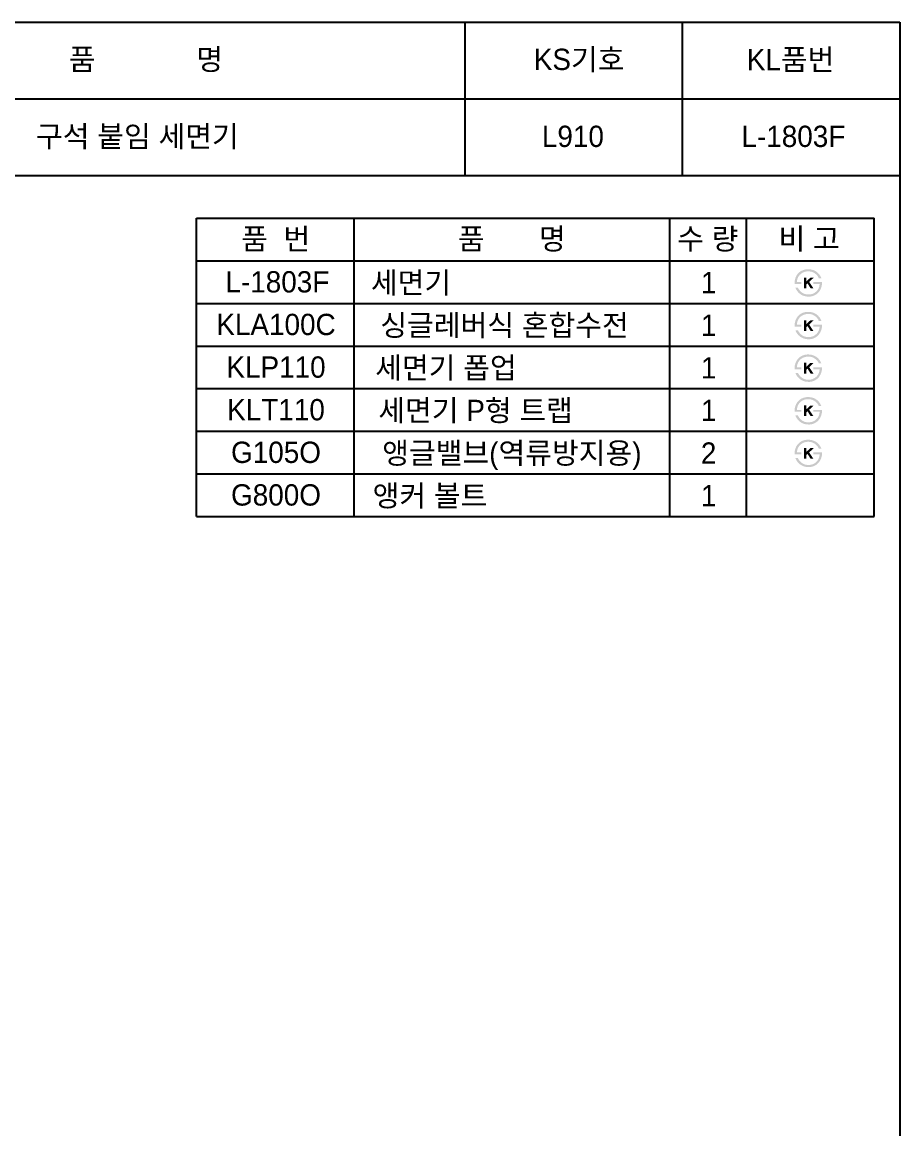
# Model space of a CAD drawing. Header units: millimetres. Extents: x 6870 to 8670, y -7003 to -4406.
# Drawn here: x 7641 to 8670, y -5704 to -4406 of the extents above; entities that cross this region are included whole.
import ezdxf
from ezdxf.enums import TextEntityAlignment as Align

# ---------------------------------------------------------------- set-up
doc = ezdxf.new("R2010")
doc.units = ezdxf.units.MM
doc.layers.add('TEXT', color=7, linetype='Continuous')
doc.layers.add('도각라인', color=7, linetype='Continuous')
doc.styles.add('타이틀', font='H2GTRM.TTF', dxfattribs={"height": 25})

msp = doc.modelspace()

# ---------------------------------------------------------------- hatches: boundary and pattern name
at = {"layer": 'TEXT'}
for points in [[(8546.6, -4713.1), (8546.5, -4712.7), (8546.5, -4712.3), (8546.5, -4711.9), (8546.5, -4711.5), (8546.5, -4711.1), (8546.6, -4710.7), (8546.6, -4710.3), (8546.6, -4709.9), (8546.7, -4709.5), (8546.7, -4709.1), (8546.8, -4708.7), (8546.9, -4708.3), (8547, -4707.9), (8547.1, -4707.5), (8547.2, -4707.2), (8547.3, -4706.8), (8547.4, -4706.4), (8547.5, -4706), (8547.7, -4705.6), (8547.8, -4705.3), (8548, -4704.9), (8548.1, -4704.5), (8548.3, -4704.2), (8548.5, -4703.8), (8548.7, -4703.5), (8548.8, -4703.2), (8549, -4702.8), (8549.3, -4702.5), (8549.5, -4702.2), (8549.7, -4701.9), (8549.9, -4701.6), (8550.5, -4701), (8550.7, -4700.7), (8551, -4700.4), (8551.3, -4700.1), (8551.6, -4699.8), (8551.9, -4699.5), (8552.2, -4699.3), (8552.5, -4699), (8552.8, -4698.8), (8553.1, -4698.6), (8553.5, -4698.3), (8553.8, -4698.1), (8554.1, -4697.9), (8554.5, -4697.7), (8554.9, -4697.5), (8555.2, -4697.4), (8555.6, -4697.2), (8556, -4697), (8556.4, -4696.8), (8556.9, -4696.7), (8557.3, -4696.6), (8557.7, -4696.4), (8558.2, -4696.3), (8558.6, -4696.2), (8559.1, -4696.1), (8559.5, -4696), (8560, -4696), (8560.5, -4695.9), (8560.9, -4695.9), (8561.4, -4695.8), (8561.9, -4695.8), (8562.4, -4695.8), (8563.2, -4695.8), (8563.5, -4695.9), (8563.9, -4695.9), (8564.3, -4695.9), (8564.6, -4696), (8565, -4696), (8565.3, -4696.1), (8565.7, -4696.1), (8566, -4696.2), (8566.4, -4696.2), (8566.7, -4696.3), (8567.1, -4696.4), (8567.4, -4696.5), (8567.7, -4696.6), (8568.1, -4696.7), (8568.4, -4696.8), (8568.7, -4696.9), (8569, -4697), (8569.3, -4697.2), (8569.6, -4697.3), (8569.9, -4697.5), (8570.2, -4697.6), (8570.5, -4697.8), (8570.8, -4697.9), (8571.1, -4698.1), (8571.4, -4698.3), (8571.7, -4698.4), (8571.9, -4698.6), (8572.2, -4698.8), (8572.5, -4699), (8572.8, -4699.2), (8573.2, -4699.6), (8573.6, -4699.9), (8574, -4700.3), (8574.4, -4700.7), (8574.7, -4701.1), (8575.1, -4701.5), (8575.4, -4701.9), (8575.8, -4702.4), (8576.1, -4702.8), (8576.4, -4703.3), (8576.7, -4703.8), (8577, -4704.3), (8577.2, -4704.8), (8577.5, -4705.3), (8577.7, -4705.8), (8578, -4706.4), (8578, -4706.4), (8574.9, -4706.4), (8574.9, -4706.4), (8574.8, -4706.2), (8574.7, -4706), (8574.7, -4705.9), (8574.6, -4705.7), (8574.5, -4705.5), (8574.4, -4705.3), (8574.4, -4705.2), (8574.3, -4705), (8574.2, -4704.8), (8574.1, -4704.7), (8574, -4704.5), (8573.9, -4704.3), (8573.8, -4704.2), (8573.7, -4704), (8573.6, -4703.8), (8573.4, -4703.7), (8573.3, -4703.5), (8573.2, -4703.4), (8572.9, -4703), (8572.6, -4702.7), (8572.3, -4702.4), (8572, -4702.1), (8571.7, -4701.8), (8571.4, -4701.5), (8571, -4701.2), (8570.8, -4701), (8570.5, -4700.9), (8570.3, -4700.7), (8570.1, -4700.5), (8569.8, -4700.4), (8569.6, -4700.2), (8569.3, -4700.1), (8569.1, -4699.9), (8568.9, -4699.8), (8568.6, -4699.7), (8568.4, -4699.6), (8568.1, -4699.4), (8567.9, -4699.3), (8567.6, -4699.2), (8567.3, -4699.1), (8567.1, -4699), (8566.8, -4698.9), (8566.6, -4698.9), (8566.3, -4698.8), (8566, -4698.7), (8565.8, -4698.7), (8565.5, -4698.6), (8565.2, -4698.5), (8564.9, -4698.5), (8564.7, -4698.5), (8564.4, -4698.4), (8564.1, -4698.4), (8563.8, -4698.4), (8563.5, -4698.3), (8563.2, -4698.3), (8563, -4698.3), (8562.7, -4698.3), (8562.3, -4698.3), (8562, -4698.3), (8561.6, -4698.3), (8561.3, -4698.4), (8561, -4698.4), (8560.6, -4698.4), (8560.3, -4698.5), (8560, -4698.5), (8559.7, -4698.6), (8559.4, -4698.6), (8559, -4698.7), (8558.7, -4698.8), (8558.4, -4698.9), (8558.1, -4699), (8557.8, -4699), (8557.6, -4699.1), (8557.3, -4699.3), (8557, -4699.4), (8556.7, -4699.5), (8556.4, -4699.6), (8556.1, -4699.8), (8555.9, -4699.9), (8555.6, -4700), (8555.4, -4700.2), (8555.1, -4700.4), (8554.8, -4700.5), (8554.6, -4700.7), (8554.3, -4700.9), (8554.1, -4701.1), (8553.9, -4701.2), (8553.6, -4701.4), (8553.4, -4701.7), (8553.2, -4701.9), (8552.9, -4702.1), (8552.7, -4702.3), (8552.5, -4702.6), (8552.3, -4702.8), (8552.1, -4703), (8551.9, -4703.3), (8551.7, -4703.5), (8551.5, -4703.8), (8551.4, -4704), (8551.2, -4704.3), (8551, -4704.6), (8550.9, -4704.8), (8550.7, -4705.1), (8550.6, -4705.4), (8550.5, -4705.7), (8550.4, -4705.9), (8550.2, -4706.2), (8550.1, -4706.5), (8550, -4706.8), (8549.9, -4707.1), (8549.8, -4707.4), (8549.7, -4707.8), (8549.7, -4708.1), (8549.6, -4708.4), (8549.5, -4708.7), (8549.5, -4709.1), (8549.4, -4709.4), (8549.4, -4709.7), (8549.4, -4710.1), (8549.3, -4710.4), (8549.3, -4710.8), (8549.3, -4710.8), (8554.5, -4710.8), (8554.5, -4710.8), (8554.5, -4710.8), (8554.5, -4713.1), (8554.5, -4713.1), (8554.5, -4713.1), (8546.6, -4713.1)], [(8578.7, -4710.8), (8578.7, -4711.2), (8578.7, -4711.6), (8578.7, -4712.1), (8578.7, -4712.5), (8578.6, -4712.9), (8578.6, -4713.4), (8578.6, -4713.8), (8578.5, -4714.2), (8578.4, -4714.6), (8578.3, -4715.1), (8578.3, -4715.5), (8578.2, -4715.9), (8578, -4716.3), (8577.9, -4716.7), (8577.8, -4717.1), (8577.7, -4717.5), (8577.5, -4717.9), (8577.4, -4718.3), (8577.2, -4718.6), (8577.1, -4719), (8576.9, -4719.4), (8576.7, -4719.7), (8576.5, -4720.1), (8576.3, -4720.4), (8576.1, -4720.8), (8575.9, -4721.1), (8575.7, -4721.4), (8575.5, -4721.8), (8575.2, -4722.1), (8575, -4722.4), (8574.7, -4722.7), (8574.5, -4723), (8574.2, -4723.3), (8573.9, -4723.6), (8573.7, -4723.8), (8573.4, -4724.1), (8573.1, -4724.4), (8572.8, -4724.6), (8572.5, -4724.8), (8572.2, -4725.1), (8571.9, -4725.3), (8571.5, -4725.5), (8571.2, -4725.7), (8570.9, -4725.9), (8570.5, -4726.1), (8570.2, -4726.3), (8569.8, -4726.5), (8569.5, -4726.6), (8569.1, -4726.8), (8568.8, -4726.9), (8568.4, -4727.1), (8568, -4727.2), (8567.6, -4727.3), (8567.2, -4727.5), (8566.9, -4727.6), (8566.5, -4727.6), (8566.1, -4727.7), (8565.7, -4727.8), (8565.3, -4727.8), (8564.9, -4727.9), (8564.5, -4727.9), (8564.1, -4728), (8563.7, -4728), (8563.3, -4728), (8562.6, -4728), (8562, -4727.9), (8561.3, -4727.9), (8560.7, -4727.8), (8560, -4727.7), (8559.7, -4727.7), (8559.4, -4727.6), (8559.1, -4727.6), (8558.8, -4727.5), (8558.5, -4727.4), (8558.2, -4727.4), (8557.9, -4727.3), (8557.7, -4727.2), (8557.4, -4727.1), (8557.1, -4727), (8556.8, -4726.9), (8556.5, -4726.8), (8556.2, -4726.7), (8556, -4726.6), (8555.7, -4726.4), (8555.4, -4726.3), (8555.2, -4726.2), (8554.9, -4726), (8554.6, -4725.9), (8554.4, -4725.7), (8554.1, -4725.6), (8553.6, -4725.2), (8553.3, -4725.1), (8553.1, -4724.9), (8552.8, -4724.7), (8552.6, -4724.5), (8552.3, -4724.3), (8552.1, -4724.1), (8551.8, -4723.9), (8551.6, -4723.7), (8551.4, -4723.5), (8551.2, -4723.2), (8550.9, -4723), (8550.7, -4722.8), (8550.5, -4722.5), (8550.3, -4722.3), (8550.1, -4722.1), (8549.9, -4721.8), (8549.7, -4721.5), (8549.5, -4721.3), (8549.3, -4721), (8549.2, -4720.7), (8549, -4720.5), (8548.8, -4720.2), (8548.6, -4719.9), (8548.5, -4719.6), (8548.3, -4719.3), (8548.2, -4719), (8548, -4718.7), (8547.7, -4718.1), (8547.5, -4717.4), (8547.5, -4717.4), (8550.4, -4717.4), (8550.4, -4717.4), (8550.6, -4717.9), (8550.9, -4718.3), (8551.1, -4718.7), (8551.3, -4719.1), (8551.6, -4719.4), (8551.8, -4719.8), (8552.1, -4720.2), (8552.4, -4720.5), (8552.6, -4720.8), (8552.9, -4721.2), (8553.2, -4721.5), (8553.5, -4721.8), (8553.8, -4722), (8554.1, -4722.3), (8554.4, -4722.6), (8554.7, -4722.8), (8554.9, -4723), (8555.1, -4723.2), (8555.4, -4723.3), (8555.6, -4723.5), (8555.8, -4723.6), (8556.1, -4723.8), (8556.3, -4723.9), (8556.6, -4724), (8556.8, -4724.2), (8557.1, -4724.3), (8557.3, -4724.4), (8557.6, -4724.5), (8557.8, -4724.6), (8558.1, -4724.7), (8558.4, -4724.8), (8558.6, -4724.9), (8558.9, -4725), (8559.2, -4725), (8559.4, -4725.1), (8559.7, -4725.1), (8560, -4725.2), (8560.3, -4725.2), (8560.6, -4725.3), (8560.9, -4725.3), (8561.2, -4725.3), (8561.5, -4725.4), (8561.8, -4725.4), (8562.1, -4725.4), (8562.4, -4725.4), (8562.7, -4725.4), (8563, -4725.4), (8563.8, -4725.4), (8564.1, -4725.4), (8564.4, -4725.3), (8564.7, -4725.3), (8564.9, -4725.3), (8565.2, -4725.2), (8565.4, -4725.2), (8565.7, -4725.2), (8566, -4725.1), (8566.2, -4725), (8566.5, -4725), (8566.7, -4724.9), (8567, -4724.8), (8567.2, -4724.8), (8567.5, -4724.7), (8567.7, -4724.6), (8568, -4724.5), (8568.2, -4724.4), (8568.5, -4724.3), (8568.7, -4724.2), (8569, -4724), (8569.2, -4723.9), (8569.4, -4723.8), (8569.7, -4723.6), (8569.9, -4723.5), (8570.1, -4723.4), (8570.4, -4723.2), (8570.6, -4723), (8570.8, -4722.9), (8571, -4722.7), (8571.3, -4722.5), (8571.5, -4722.3), (8571.8, -4722.1), (8572, -4721.9), (8572.3, -4721.6), (8572.5, -4721.4), (8572.7, -4721.2), (8572.9, -4720.9), (8573.1, -4720.7), (8573.3, -4720.4), (8573.5, -4720.1), (8573.7, -4719.9), (8573.9, -4719.6), (8574, -4719.3), (8574.2, -4719), (8574.4, -4718.8), (8574.5, -4718.5), (8574.7, -4718.2), (8574.8, -4717.9), (8574.9, -4717.6), (8575, -4717.3), (8575.1, -4716.9), (8575.3, -4716.6), (8575.4, -4716.3), (8575.4, -4716), (8575.5, -4715.6), (8575.6, -4715.3), (8575.7, -4714.9), (8575.7, -4714.6), (8575.8, -4714.2), (8575.8, -4713.9), (8575.9, -4713.5), (8575.9, -4713.1), (8575.9, -4713.1), (8568.5, -4713.1), (8568.5, -4713.1), (8568.5, -4713.1), (8568.5, -4710.8), (8568.5, -4710.8), (8568.5, -4710.8), (8578.7, -4710.8)], [(8560.3, -4710.1), (8565.1, -4705.7), (8569, -4705.7), (8563.6, -4710.7), (8568.6, -4718.2), (8565.3, -4718.2), (8561.7, -4712.5), (8560.3, -4713.7), (8560.3, -4718.2), (8557.4, -4718.2), (8557.4, -4705.6), (8560.3, -4705.6)], [(8546.6, -4763.1), (8546.5, -4762.7), (8546.5, -4762.3), (8546.5, -4761.9), (8546.5, -4761.5), (8546.5, -4761.1), (8546.6, -4760.7), (8546.6, -4760.3), (8546.6, -4759.9), (8546.7, -4759.5), (8546.7, -4759.1), (8546.8, -4758.7), (8546.9, -4758.3), (8547, -4757.9), (8547.1, -4757.5), (8547.2, -4757.2), (8547.3, -4756.8), (8547.4, -4756.4), (8547.5, -4756), (8547.7, -4755.6), (8547.8, -4755.3), (8548, -4754.9), (8548.1, -4754.5), (8548.3, -4754.2), (8548.5, -4753.8), (8548.7, -4753.5), (8548.8, -4753.2), (8549, -4752.8), (8549.3, -4752.5), (8549.5, -4752.2), (8549.7, -4751.9), (8549.9, -4751.6), (8550.5, -4751), (8550.7, -4750.7), (8551, -4750.4), (8551.3, -4750.1), (8551.6, -4749.8), (8551.9, -4749.5), (8552.2, -4749.3), (8552.5, -4749), (8552.8, -4748.8), (8553.1, -4748.6), (8553.5, -4748.3), (8553.8, -4748.1), (8554.1, -4747.9), (8554.5, -4747.7), (8554.9, -4747.5), (8555.2, -4747.4), (8555.6, -4747.2), (8556, -4747), (8556.4, -4746.8), (8556.9, -4746.7), (8557.3, -4746.6), (8557.7, -4746.4), (8558.2, -4746.3), (8558.6, -4746.2), (8559.1, -4746.1), (8559.5, -4746), (8560, -4746), (8560.5, -4745.9), (8560.9, -4745.9), (8561.4, -4745.8), (8561.9, -4745.8), (8562.4, -4745.8), (8563.2, -4745.8), (8563.5, -4745.9), (8563.9, -4745.9), (8564.3, -4745.9), (8564.6, -4746), (8565, -4746), (8565.3, -4746.1), (8565.7, -4746.1), (8566, -4746.2), (8566.4, -4746.2), (8566.7, -4746.3), (8567.1, -4746.4), (8567.4, -4746.5), (8567.7, -4746.6), (8568.1, -4746.7), (8568.4, -4746.8), (8568.7, -4746.9), (8569, -4747), (8569.3, -4747.2), (8569.6, -4747.3), (8569.9, -4747.5), (8570.2, -4747.6), (8570.5, -4747.8), (8570.8, -4747.9), (8571.1, -4748.1), (8571.4, -4748.3), (8571.7, -4748.4), (8571.9, -4748.6), (8572.2, -4748.8), (8572.5, -4749), (8572.8, -4749.2), (8573.2, -4749.6), (8573.6, -4749.9), (8574, -4750.3), (8574.4, -4750.7), (8574.7, -4751.1), (8575.1, -4751.5), (8575.4, -4751.9), (8575.8, -4752.4), (8576.1, -4752.8), (8576.4, -4753.3), (8576.7, -4753.8), (8577, -4754.3), (8577.2, -4754.8), (8577.5, -4755.3), (8577.7, -4755.8), (8578, -4756.4), (8578, -4756.4), (8574.9, -4756.4), (8574.9, -4756.4), (8574.8, -4756.2), (8574.7, -4756), (8574.7, -4755.9), (8574.6, -4755.7), (8574.5, -4755.5), (8574.4, -4755.3), (8574.4, -4755.2), (8574.3, -4755), (8574.2, -4754.8), (8574.1, -4754.7), (8574, -4754.5), (8573.9, -4754.3), (8573.8, -4754.2), (8573.7, -4754), (8573.6, -4753.8), (8573.4, -4753.7), (8573.3, -4753.5), (8573.2, -4753.4), (8572.9, -4753), (8572.6, -4752.7), (8572.3, -4752.4), (8572, -4752.1), (8571.7, -4751.8), (8571.4, -4751.5), (8571, -4751.2), (8570.8, -4751), (8570.5, -4750.9), (8570.3, -4750.7), (8570.1, -4750.5), (8569.8, -4750.4), (8569.6, -4750.2), (8569.3, -4750.1), (8569.1, -4749.9), (8568.9, -4749.8), (8568.6, -4749.7), (8568.4, -4749.6), (8568.1, -4749.4), (8567.9, -4749.3), (8567.6, -4749.2), (8567.3, -4749.1), (8567.1, -4749), (8566.8, -4748.9), (8566.6, -4748.9), (8566.3, -4748.8), (8566, -4748.7), (8565.8, -4748.7), (8565.5, -4748.6), (8565.2, -4748.5), (8564.9, -4748.5), (8564.7, -4748.5), (8564.4, -4748.4), (8564.1, -4748.4), (8563.8, -4748.4), (8563.5, -4748.3), (8563.2, -4748.3), (8563, -4748.3), (8562.7, -4748.3), (8562.3, -4748.3), (8562, -4748.3), (8561.6, -4748.3), (8561.3, -4748.4), (8561, -4748.4), (8560.6, -4748.4), (8560.3, -4748.5), (8560, -4748.5), (8559.7, -4748.6), (8559.4, -4748.6), (8559, -4748.7), (8558.7, -4748.8), (8558.4, -4748.9), (8558.1, -4749), (8557.8, -4749), (8557.6, -4749.1), (8557.3, -4749.3), (8557, -4749.4), (8556.7, -4749.5), (8556.4, -4749.6), (8556.1, -4749.8), (8555.9, -4749.9), (8555.6, -4750), (8555.4, -4750.2), (8555.1, -4750.4), (8554.8, -4750.5), (8554.6, -4750.7), (8554.3, -4750.9), (8554.1, -4751.1), (8553.9, -4751.2), (8553.6, -4751.4), (8553.4, -4751.7), (8553.2, -4751.9), (8552.9, -4752.1), (8552.7, -4752.3), (8552.5, -4752.6), (8552.3, -4752.8), (8552.1, -4753), (8551.9, -4753.3), (8551.7, -4753.5), (8551.5, -4753.8), (8551.4, -4754), (8551.2, -4754.3), (8551, -4754.6), (8550.9, -4754.8), (8550.7, -4755.1), (8550.6, -4755.4), (8550.5, -4755.7), (8550.4, -4755.9), (8550.2, -4756.2), (8550.1, -4756.5), (8550, -4756.8), (8549.9, -4757.1), (8549.8, -4757.4), (8549.7, -4757.8), (8549.7, -4758.1), (8549.6, -4758.4), (8549.5, -4758.7), (8549.5, -4759.1), (8549.4, -4759.4), (8549.4, -4759.7), (8549.4, -4760.1), (8549.3, -4760.4), (8549.3, -4760.8), (8549.3, -4760.8), (8554.5, -4760.8), (8554.5, -4760.8), (8554.5, -4760.8), (8554.5, -4763.1), (8554.5, -4763.1), (8554.5, -4763.1), (8546.6, -4763.1)], [(8578.7, -4760.8), (8578.7, -4761.2), (8578.7, -4761.6), (8578.7, -4762.1), (8578.7, -4762.5), (8578.6, -4762.9), (8578.6, -4763.4), (8578.6, -4763.8), (8578.5, -4764.2), (8578.4, -4764.6), (8578.3, -4765.1), (8578.3, -4765.5), (8578.2, -4765.9), (8578, -4766.3), (8577.9, -4766.7), (8577.8, -4767.1), (8577.7, -4767.5), (8577.5, -4767.9), (8577.4, -4768.3), (8577.2, -4768.6), (8577.1, -4769), (8576.9, -4769.4), (8576.7, -4769.7), (8576.5, -4770.1), (8576.3, -4770.4), (8576.1, -4770.8), (8575.9, -4771.1), (8575.7, -4771.4), (8575.5, -4771.8), (8575.2, -4772.1), (8575, -4772.4), (8574.7, -4772.7), (8574.5, -4773), (8574.2, -4773.3), (8573.9, -4773.6), (8573.7, -4773.8), (8573.4, -4774.1), (8573.1, -4774.4), (8572.8, -4774.6), (8572.5, -4774.8), (8572.2, -4775.1), (8571.9, -4775.3), (8571.5, -4775.5), (8571.2, -4775.7), (8570.9, -4775.9), (8570.5, -4776.1), (8570.2, -4776.3), (8569.8, -4776.5), (8569.5, -4776.6), (8569.1, -4776.8), (8568.8, -4776.9), (8568.4, -4777.1), (8568, -4777.2), (8567.6, -4777.3), (8567.2, -4777.5), (8566.9, -4777.6), (8566.5, -4777.6), (8566.1, -4777.7), (8565.7, -4777.8), (8565.3, -4777.8), (8564.9, -4777.9), (8564.5, -4777.9), (8564.1, -4778), (8563.7, -4778), (8563.3, -4778), (8562.6, -4778), (8562, -4777.9), (8561.3, -4777.9), (8560.7, -4777.8), (8560, -4777.7), (8559.7, -4777.7), (8559.4, -4777.6), (8559.1, -4777.6), (8558.8, -4777.5), (8558.5, -4777.4), (8558.2, -4777.4), (8557.9, -4777.3), (8557.7, -4777.2), (8557.4, -4777.1), (8557.1, -4777), (8556.8, -4776.9), (8556.5, -4776.8), (8556.2, -4776.7), (8556, -4776.6), (8555.7, -4776.4), (8555.4, -4776.3), (8555.2, -4776.2), (8554.9, -4776), (8554.6, -4775.9), (8554.4, -4775.7), (8554.1, -4775.6), (8553.6, -4775.2), (8553.3, -4775.1), (8553.1, -4774.9), (8552.8, -4774.7), (8552.6, -4774.5), (8552.3, -4774.3), (8552.1, -4774.1), (8551.8, -4773.9), (8551.6, -4773.7), (8551.4, -4773.5), (8551.2, -4773.2), (8550.9, -4773), (8550.7, -4772.8), (8550.5, -4772.5), (8550.3, -4772.3), (8550.1, -4772.1), (8549.9, -4771.8), (8549.7, -4771.5), (8549.5, -4771.3), (8549.3, -4771), (8549.2, -4770.7), (8549, -4770.5), (8548.8, -4770.2), (8548.6, -4769.9), (8548.5, -4769.6), (8548.3, -4769.3), (8548.2, -4769), (8548, -4768.7), (8547.7, -4768.1), (8547.5, -4767.4), (8547.5, -4767.4), (8550.4, -4767.4), (8550.4, -4767.4), (8550.6, -4767.9), (8550.9, -4768.3), (8551.1, -4768.7), (8551.3, -4769.1), (8551.6, -4769.4), (8551.8, -4769.8), (8552.1, -4770.2), (8552.4, -4770.5), (8552.6, -4770.8), (8552.9, -4771.2), (8553.2, -4771.5), (8553.5, -4771.8), (8553.8, -4772), (8554.1, -4772.3), (8554.4, -4772.6), (8554.7, -4772.8), (8554.9, -4773), (8555.1, -4773.2), (8555.4, -4773.3), (8555.6, -4773.5), (8555.8, -4773.6), (8556.1, -4773.8), (8556.3, -4773.9), (8556.6, -4774), (8556.8, -4774.2), (8557.1, -4774.3), (8557.3, -4774.4), (8557.6, -4774.5), (8557.8, -4774.6), (8558.1, -4774.7), (8558.4, -4774.8), (8558.6, -4774.9), (8558.9, -4775), (8559.2, -4775), (8559.4, -4775.1), (8559.7, -4775.1), (8560, -4775.2), (8560.3, -4775.2), (8560.6, -4775.3), (8560.9, -4775.3), (8561.2, -4775.3), (8561.5, -4775.4), (8561.8, -4775.4), (8562.1, -4775.4), (8562.4, -4775.4), (8562.7, -4775.4), (8563, -4775.4), (8563.8, -4775.4), (8564.1, -4775.4), (8564.4, -4775.3), (8564.7, -4775.3), (8564.9, -4775.3), (8565.2, -4775.2), (8565.4, -4775.2), (8565.7, -4775.2), (8566, -4775.1), (8566.2, -4775), (8566.5, -4775), (8566.7, -4774.9), (8567, -4774.8), (8567.2, -4774.8), (8567.5, -4774.7), (8567.7, -4774.6), (8568, -4774.5), (8568.2, -4774.4), (8568.5, -4774.3), (8568.7, -4774.2), (8569, -4774), (8569.2, -4773.9), (8569.4, -4773.8), (8569.7, -4773.6), (8569.9, -4773.5), (8570.1, -4773.4), (8570.4, -4773.2), (8570.6, -4773), (8570.8, -4772.9), (8571, -4772.7), (8571.3, -4772.5), (8571.5, -4772.3), (8571.8, -4772.1), (8572, -4771.9), (8572.3, -4771.6), (8572.5, -4771.4), (8572.7, -4771.2), (8572.9, -4770.9), (8573.1, -4770.7), (8573.3, -4770.4), (8573.5, -4770.1), (8573.7, -4769.9), (8573.9, -4769.6), (8574, -4769.3), (8574.2, -4769), (8574.4, -4768.8), (8574.5, -4768.5), (8574.7, -4768.2), (8574.8, -4767.9), (8574.9, -4767.6), (8575, -4767.3), (8575.1, -4766.9), (8575.3, -4766.6), (8575.4, -4766.3), (8575.4, -4766), (8575.5, -4765.6), (8575.6, -4765.3), (8575.7, -4764.9), (8575.7, -4764.6), (8575.8, -4764.2), (8575.8, -4763.9), (8575.9, -4763.5), (8575.9, -4763.1), (8575.9, -4763.1), (8568.5, -4763.1), (8568.5, -4763.1), (8568.5, -4763.1), (8568.5, -4760.8), (8568.5, -4760.8), (8568.5, -4760.8), (8578.7, -4760.8)], [(8560.3, -4760.1), (8565.1, -4755.7), (8569, -4755.7), (8563.6, -4760.7), (8568.6, -4768.2), (8565.3, -4768.2), (8561.7, -4762.5), (8560.3, -4763.7), (8560.3, -4768.2), (8557.4, -4768.2), (8557.4, -4755.6), (8560.3, -4755.6)], [(8546.6, -4813.1), (8546.5, -4812.7), (8546.5, -4812.3), (8546.5, -4811.9), (8546.5, -4811.5), (8546.5, -4811.1), (8546.6, -4810.7), (8546.6, -4810.3), (8546.6, -4809.9), (8546.7, -4809.5), (8546.7, -4809.1), (8546.8, -4808.7), (8546.9, -4808.3), (8547, -4807.9), (8547.1, -4807.5), (8547.2, -4807.2), (8547.3, -4806.8), (8547.4, -4806.4), (8547.5, -4806), (8547.7, -4805.6), (8547.8, -4805.3), (8548, -4804.9), (8548.1, -4804.5), (8548.3, -4804.2), (8548.5, -4803.8), (8548.7, -4803.5), (8548.8, -4803.2), (8549, -4802.8), (8549.3, -4802.5), (8549.5, -4802.2), (8549.7, -4801.9), (8549.9, -4801.6), (8550.5, -4801), (8550.7, -4800.7), (8551, -4800.4), (8551.3, -4800.1), (8551.6, -4799.8), (8551.9, -4799.5), (8552.2, -4799.3), (8552.5, -4799), (8552.8, -4798.8), (8553.1, -4798.6), (8553.5, -4798.3), (8553.8, -4798.1), (8554.1, -4797.9), (8554.5, -4797.7), (8554.9, -4797.5), (8555.2, -4797.4), (8555.6, -4797.2), (8556, -4797), (8556.4, -4796.8), (8556.9, -4796.7), (8557.3, -4796.6), (8557.7, -4796.4), (8558.2, -4796.3), (8558.6, -4796.2), (8559.1, -4796.1), (8559.5, -4796), (8560, -4796), (8560.5, -4795.9), (8560.9, -4795.9), (8561.4, -4795.8), (8561.9, -4795.8), (8562.4, -4795.8), (8563.2, -4795.8), (8563.5, -4795.9), (8563.9, -4795.9), (8564.3, -4795.9), (8564.6, -4796), (8565, -4796), (8565.3, -4796.1), (8565.7, -4796.1), (8566, -4796.2), (8566.4, -4796.2), (8566.7, -4796.3), (8567.1, -4796.4), (8567.4, -4796.5), (8567.7, -4796.6), (8568.1, -4796.7), (8568.4, -4796.8), (8568.7, -4796.9), (8569, -4797), (8569.3, -4797.2), (8569.6, -4797.3), (8569.9, -4797.5), (8570.2, -4797.6), (8570.5, -4797.8), (8570.8, -4797.9), (8571.1, -4798.1), (8571.4, -4798.3), (8571.7, -4798.4), (8571.9, -4798.6), (8572.2, -4798.8), (8572.5, -4799), (8572.8, -4799.2), (8573.2, -4799.6), (8573.6, -4799.9), (8574, -4800.3), (8574.4, -4800.7), (8574.7, -4801.1), (8575.1, -4801.5), (8575.4, -4801.9), (8575.8, -4802.4), (8576.1, -4802.8), (8576.4, -4803.3), (8576.7, -4803.8), (8577, -4804.3), (8577.2, -4804.8), (8577.5, -4805.3), (8577.7, -4805.8), (8578, -4806.4), (8578, -4806.4), (8574.9, -4806.4), (8574.9, -4806.4), (8574.8, -4806.2), (8574.7, -4806), (8574.7, -4805.9), (8574.6, -4805.7), (8574.5, -4805.5), (8574.4, -4805.3), (8574.4, -4805.2), (8574.3, -4805), (8574.2, -4804.8), (8574.1, -4804.7), (8574, -4804.5), (8573.9, -4804.3), (8573.8, -4804.2), (8573.7, -4804), (8573.6, -4803.8), (8573.4, -4803.7), (8573.3, -4803.5), (8573.2, -4803.4), (8572.9, -4803), (8572.6, -4802.7), (8572.3, -4802.4), (8572, -4802.1), (8571.7, -4801.8), (8571.4, -4801.5), (8571, -4801.2), (8570.8, -4801), (8570.5, -4800.9), (8570.3, -4800.7), (8570.1, -4800.5), (8569.8, -4800.4), (8569.6, -4800.2), (8569.3, -4800.1), (8569.1, -4799.9), (8568.9, -4799.8), (8568.6, -4799.7), (8568.4, -4799.6), (8568.1, -4799.4), (8567.9, -4799.3), (8567.6, -4799.2), (8567.3, -4799.1), (8567.1, -4799), (8566.8, -4798.9), (8566.6, -4798.9), (8566.3, -4798.8), (8566, -4798.7), (8565.8, -4798.7), (8565.5, -4798.6), (8565.2, -4798.5), (8564.9, -4798.5), (8564.7, -4798.5), (8564.4, -4798.4), (8564.1, -4798.4), (8563.8, -4798.4), (8563.5, -4798.3), (8563.2, -4798.3), (8563, -4798.3), (8562.7, -4798.3), (8562.3, -4798.3), (8562, -4798.3), (8561.6, -4798.3), (8561.3, -4798.4), (8561, -4798.4), (8560.6, -4798.4), (8560.3, -4798.5), (8560, -4798.5), (8559.7, -4798.6), (8559.4, -4798.6), (8559, -4798.7), (8558.7, -4798.8), (8558.4, -4798.9), (8558.1, -4799), (8557.8, -4799), (8557.6, -4799.1), (8557.3, -4799.3), (8557, -4799.4), (8556.7, -4799.5), (8556.4, -4799.6), (8556.1, -4799.8), (8555.9, -4799.9), (8555.6, -4800), (8555.4, -4800.2), (8555.1, -4800.4), (8554.8, -4800.5), (8554.6, -4800.7), (8554.3, -4800.9), (8554.1, -4801.1), (8553.9, -4801.2), (8553.6, -4801.4), (8553.4, -4801.7), (8553.2, -4801.9), (8552.9, -4802.1), (8552.7, -4802.3), (8552.5, -4802.6), (8552.3, -4802.8), (8552.1, -4803), (8551.9, -4803.3), (8551.7, -4803.5), (8551.5, -4803.8), (8551.4, -4804), (8551.2, -4804.3), (8551, -4804.6), (8550.9, -4804.8), (8550.7, -4805.1), (8550.6, -4805.4), (8550.5, -4805.7), (8550.4, -4805.9), (8550.2, -4806.2), (8550.1, -4806.5), (8550, -4806.8), (8549.9, -4807.1), (8549.8, -4807.4), (8549.7, -4807.8), (8549.7, -4808.1), (8549.6, -4808.4), (8549.5, -4808.7), (8549.5, -4809.1), (8549.4, -4809.4), (8549.4, -4809.7), (8549.4, -4810.1), (8549.3, -4810.4), (8549.3, -4810.8), (8549.3, -4810.8), (8554.5, -4810.8), (8554.5, -4810.8), (8554.5, -4810.8), (8554.5, -4813.1), (8554.5, -4813.1), (8554.5, -4813.1), (8546.6, -4813.1)], [(8578.7, -4810.8), (8578.7, -4811.2), (8578.7, -4811.6), (8578.7, -4812.1), (8578.7, -4812.5), (8578.6, -4812.9), (8578.6, -4813.4), (8578.6, -4813.8), (8578.5, -4814.2), (8578.4, -4814.6), (8578.3, -4815.1), (8578.3, -4815.5), (8578.2, -4815.9), (8578, -4816.3), (8577.9, -4816.7), (8577.8, -4817.1), (8577.7, -4817.5), (8577.5, -4817.9), (8577.4, -4818.3), (8577.2, -4818.6), (8577.1, -4819), (8576.9, -4819.4), (8576.7, -4819.7), (8576.5, -4820.1), (8576.3, -4820.4), (8576.1, -4820.8), (8575.9, -4821.1), (8575.7, -4821.4), (8575.5, -4821.8), (8575.2, -4822.1), (8575, -4822.4), (8574.7, -4822.7), (8574.5, -4823), (8574.2, -4823.3), (8573.9, -4823.6), (8573.7, -4823.8), (8573.4, -4824.1), (8573.1, -4824.4), (8572.8, -4824.6), (8572.5, -4824.8), (8572.2, -4825.1), (8571.9, -4825.3), (8571.5, -4825.5), (8571.2, -4825.7), (8570.9, -4825.9), (8570.5, -4826.1), (8570.2, -4826.3), (8569.8, -4826.5), (8569.5, -4826.6), (8569.1, -4826.8), (8568.8, -4826.9), (8568.4, -4827.1), (8568, -4827.2), (8567.6, -4827.3), (8567.2, -4827.5), (8566.9, -4827.6), (8566.5, -4827.6), (8566.1, -4827.7), (8565.7, -4827.8), (8565.3, -4827.8), (8564.9, -4827.9), (8564.5, -4827.9), (8564.1, -4828), (8563.7, -4828), (8563.3, -4828), (8562.6, -4828), (8562, -4827.9), (8561.3, -4827.9), (8560.7, -4827.8), (8560, -4827.7), (8559.7, -4827.7), (8559.4, -4827.6), (8559.1, -4827.6), (8558.8, -4827.5), (8558.5, -4827.4), (8558.2, -4827.4), (8557.9, -4827.3), (8557.7, -4827.2), (8557.4, -4827.1), (8557.1, -4827), (8556.8, -4826.9), (8556.5, -4826.8), (8556.2, -4826.7), (8556, -4826.6), (8555.7, -4826.4), (8555.4, -4826.3), (8555.2, -4826.2), (8554.9, -4826), (8554.6, -4825.9), (8554.4, -4825.7), (8554.1, -4825.6), (8553.6, -4825.2), (8553.3, -4825.1), (8553.1, -4824.9), (8552.8, -4824.7), (8552.6, -4824.5), (8552.3, -4824.3), (8552.1, -4824.1), (8551.8, -4823.9), (8551.6, -4823.7), (8551.4, -4823.5), (8551.2, -4823.2), (8550.9, -4823), (8550.7, -4822.8), (8550.5, -4822.5), (8550.3, -4822.3), (8550.1, -4822.1), (8549.9, -4821.8), (8549.7, -4821.5), (8549.5, -4821.3), (8549.3, -4821), (8549.2, -4820.7), (8549, -4820.5), (8548.8, -4820.2), (8548.6, -4819.9), (8548.5, -4819.6), (8548.3, -4819.3), (8548.2, -4819), (8548, -4818.7), (8547.7, -4818.1), (8547.5, -4817.4), (8547.5, -4817.4), (8550.4, -4817.4), (8550.4, -4817.4), (8550.6, -4817.9), (8550.9, -4818.3), (8551.1, -4818.7), (8551.3, -4819.1), (8551.6, -4819.4), (8551.8, -4819.8), (8552.1, -4820.2), (8552.4, -4820.5), (8552.6, -4820.8), (8552.9, -4821.2), (8553.2, -4821.5), (8553.5, -4821.8), (8553.8, -4822), (8554.1, -4822.3), (8554.4, -4822.6), (8554.7, -4822.8), (8554.9, -4823), (8555.1, -4823.2), (8555.4, -4823.3), (8555.6, -4823.5), (8555.8, -4823.6), (8556.1, -4823.8), (8556.3, -4823.9), (8556.6, -4824), (8556.8, -4824.2), (8557.1, -4824.3), (8557.3, -4824.4), (8557.6, -4824.5), (8557.8, -4824.6), (8558.1, -4824.7), (8558.4, -4824.8), (8558.6, -4824.9), (8558.9, -4825), (8559.2, -4825), (8559.4, -4825.1), (8559.7, -4825.1), (8560, -4825.2), (8560.3, -4825.2), (8560.6, -4825.3), (8560.9, -4825.3), (8561.2, -4825.3), (8561.5, -4825.4), (8561.8, -4825.4), (8562.1, -4825.4), (8562.4, -4825.4), (8562.7, -4825.4), (8563, -4825.4), (8563.8, -4825.4), (8564.1, -4825.4), (8564.4, -4825.3), (8564.7, -4825.3), (8564.9, -4825.3), (8565.2, -4825.2), (8565.4, -4825.2), (8565.7, -4825.2), (8566, -4825.1), (8566.2, -4825), (8566.5, -4825), (8566.7, -4824.9), (8567, -4824.8), (8567.2, -4824.8), (8567.5, -4824.7), (8567.7, -4824.6), (8568, -4824.5), (8568.2, -4824.4), (8568.5, -4824.3), (8568.7, -4824.2), (8569, -4824), (8569.2, -4823.9), (8569.4, -4823.8), (8569.7, -4823.6), (8569.9, -4823.5), (8570.1, -4823.4), (8570.4, -4823.2), (8570.6, -4823), (8570.8, -4822.9), (8571, -4822.7), (8571.3, -4822.5), (8571.5, -4822.3), (8571.8, -4822.1), (8572, -4821.9), (8572.3, -4821.6), (8572.5, -4821.4), (8572.7, -4821.2), (8572.9, -4820.9), (8573.1, -4820.7), (8573.3, -4820.4), (8573.5, -4820.1), (8573.7, -4819.9), (8573.9, -4819.6), (8574, -4819.3), (8574.2, -4819), (8574.4, -4818.8), (8574.5, -4818.5), (8574.7, -4818.2), (8574.8, -4817.9), (8574.9, -4817.6), (8575, -4817.3), (8575.1, -4816.9), (8575.3, -4816.6), (8575.4, -4816.3), (8575.4, -4816), (8575.5, -4815.6), (8575.6, -4815.3), (8575.7, -4814.9), (8575.7, -4814.6), (8575.8, -4814.2), (8575.8, -4813.9), (8575.9, -4813.5), (8575.9, -4813.1), (8575.9, -4813.1), (8568.5, -4813.1), (8568.5, -4813.1), (8568.5, -4813.1), (8568.5, -4810.8), (8568.5, -4810.8), (8568.5, -4810.8), (8578.7, -4810.8)], [(8560.3, -4810.1), (8565.1, -4805.7), (8569, -4805.7), (8563.6, -4810.7), (8568.6, -4818.2), (8565.3, -4818.2), (8561.7, -4812.5), (8560.3, -4813.7), (8560.3, -4818.2), (8557.4, -4818.2), (8557.4, -4805.6), (8560.3, -4805.6)], [(8546.6, -4863.1), (8546.5, -4862.7), (8546.5, -4862.3), (8546.5, -4861.9), (8546.5, -4861.5), (8546.5, -4861.1), (8546.6, -4860.7), (8546.6, -4860.3), (8546.6, -4859.9), (8546.7, -4859.5), (8546.7, -4859.1), (8546.8, -4858.7), (8546.9, -4858.3), (8547, -4857.9), (8547.1, -4857.5), (8547.2, -4857.2), (8547.3, -4856.8), (8547.4, -4856.4), (8547.5, -4856), (8547.7, -4855.6), (8547.8, -4855.3), (8548, -4854.9), (8548.1, -4854.5), (8548.3, -4854.2), (8548.5, -4853.8), (8548.7, -4853.5), (8548.8, -4853.2), (8549, -4852.8), (8549.3, -4852.5), (8549.5, -4852.2), (8549.7, -4851.9), (8549.9, -4851.6), (8550.5, -4851), (8550.7, -4850.7), (8551, -4850.4), (8551.3, -4850.1), (8551.6, -4849.8), (8551.9, -4849.5), (8552.2, -4849.3), (8552.5, -4849), (8552.8, -4848.8), (8553.1, -4848.6), (8553.5, -4848.3), (8553.8, -4848.1), (8554.1, -4847.9), (8554.5, -4847.7), (8554.9, -4847.5), (8555.2, -4847.4), (8555.6, -4847.2), (8556, -4847), (8556.4, -4846.8), (8556.9, -4846.7), (8557.3, -4846.6), (8557.7, -4846.4), (8558.2, -4846.3), (8558.6, -4846.2), (8559.1, -4846.1), (8559.5, -4846), (8560, -4846), (8560.5, -4845.9), (8560.9, -4845.9), (8561.4, -4845.8), (8561.9, -4845.8), (8562.4, -4845.8), (8563.2, -4845.8), (8563.5, -4845.9), (8563.9, -4845.9), (8564.3, -4845.9), (8564.6, -4846), (8565, -4846), (8565.3, -4846.1), (8565.7, -4846.1), (8566, -4846.2), (8566.4, -4846.2), (8566.7, -4846.3), (8567.1, -4846.4), (8567.4, -4846.5), (8567.7, -4846.6), (8568.1, -4846.7), (8568.4, -4846.8), (8568.7, -4846.9), (8569, -4847), (8569.3, -4847.2), (8569.6, -4847.3), (8569.9, -4847.5), (8570.2, -4847.6), (8570.5, -4847.8), (8570.8, -4847.9), (8571.1, -4848.1), (8571.4, -4848.3), (8571.7, -4848.4), (8571.9, -4848.6), (8572.2, -4848.8), (8572.5, -4849), (8572.8, -4849.2), (8573.2, -4849.6), (8573.6, -4849.9), (8574, -4850.3), (8574.4, -4850.7), (8574.7, -4851.1), (8575.1, -4851.5), (8575.4, -4851.9), (8575.8, -4852.4), (8576.1, -4852.8), (8576.4, -4853.3), (8576.7, -4853.8), (8577, -4854.3), (8577.2, -4854.8), (8577.5, -4855.3), (8577.7, -4855.8), (8578, -4856.4), (8578, -4856.4), (8574.9, -4856.4), (8574.9, -4856.4), (8574.8, -4856.2), (8574.7, -4856), (8574.7, -4855.9), (8574.6, -4855.7), (8574.5, -4855.5), (8574.4, -4855.3), (8574.4, -4855.2), (8574.3, -4855), (8574.2, -4854.8), (8574.1, -4854.7), (8574, -4854.5), (8573.9, -4854.3), (8573.8, -4854.2), (8573.7, -4854), (8573.6, -4853.8), (8573.4, -4853.7), (8573.3, -4853.5), (8573.2, -4853.4), (8572.9, -4853), (8572.6, -4852.7), (8572.3, -4852.4), (8572, -4852.1), (8571.7, -4851.8), (8571.4, -4851.5), (8571, -4851.2), (8570.8, -4851), (8570.5, -4850.9), (8570.3, -4850.7), (8570.1, -4850.5), (8569.8, -4850.4), (8569.6, -4850.2), (8569.3, -4850.1), (8569.1, -4849.9), (8568.9, -4849.8), (8568.6, -4849.7), (8568.4, -4849.6), (8568.1, -4849.4), (8567.9, -4849.3), (8567.6, -4849.2), (8567.3, -4849.1), (8567.1, -4849), (8566.8, -4848.9), (8566.6, -4848.9), (8566.3, -4848.8), (8566, -4848.7), (8565.8, -4848.7), (8565.5, -4848.6), (8565.2, -4848.5), (8564.9, -4848.5), (8564.7, -4848.5), (8564.4, -4848.4), (8564.1, -4848.4), (8563.8, -4848.4), (8563.5, -4848.3), (8563.2, -4848.3), (8563, -4848.3), (8562.7, -4848.3), (8562.3, -4848.3), (8562, -4848.3), (8561.6, -4848.3), (8561.3, -4848.4), (8561, -4848.4), (8560.6, -4848.4), (8560.3, -4848.5), (8560, -4848.5), (8559.7, -4848.6), (8559.4, -4848.6), (8559, -4848.7), (8558.7, -4848.8), (8558.4, -4848.9), (8558.1, -4849), (8557.8, -4849), (8557.6, -4849.1), (8557.3, -4849.3), (8557, -4849.4), (8556.7, -4849.5), (8556.4, -4849.6), (8556.1, -4849.8), (8555.9, -4849.9), (8555.6, -4850), (8555.4, -4850.2), (8555.1, -4850.4), (8554.8, -4850.5), (8554.6, -4850.7), (8554.3, -4850.9), (8554.1, -4851.1), (8553.9, -4851.2), (8553.6, -4851.4), (8553.4, -4851.7), (8553.2, -4851.9), (8552.9, -4852.1), (8552.7, -4852.3), (8552.5, -4852.6), (8552.3, -4852.8), (8552.1, -4853), (8551.9, -4853.3), (8551.7, -4853.5), (8551.5, -4853.8), (8551.4, -4854), (8551.2, -4854.3), (8551, -4854.6), (8550.9, -4854.8), (8550.7, -4855.1), (8550.6, -4855.4), (8550.5, -4855.7), (8550.4, -4855.9), (8550.2, -4856.2), (8550.1, -4856.5), (8550, -4856.8), (8549.9, -4857.1), (8549.8, -4857.4), (8549.7, -4857.8), (8549.7, -4858.1), (8549.6, -4858.4), (8549.5, -4858.7), (8549.5, -4859.1), (8549.4, -4859.4), (8549.4, -4859.7), (8549.4, -4860.1), (8549.3, -4860.4), (8549.3, -4860.8), (8549.3, -4860.8), (8554.5, -4860.8), (8554.5, -4860.8), (8554.5, -4860.8), (8554.5, -4863.1), (8554.5, -4863.1), (8554.5, -4863.1), (8546.6, -4863.1)], [(8560.3, -4860.1), (8565.1, -4855.7), (8569, -4855.7), (8563.6, -4860.7), (8568.6, -4868.2), (8565.3, -4868.2), (8561.7, -4862.5), (8560.3, -4863.7), (8560.3, -4868.2), (8557.4, -4868.2), (8557.4, -4855.6), (8560.3, -4855.6)], [(8578.7, -4860.8), (8578.7, -4861.2), (8578.7, -4861.6), (8578.7, -4862.1), (8578.7, -4862.5), (8578.6, -4862.9), (8578.6, -4863.4), (8578.6, -4863.8), (8578.5, -4864.2), (8578.4, -4864.6), (8578.3, -4865.1), (8578.3, -4865.5), (8578.2, -4865.9), (8578, -4866.3), (8577.9, -4866.7), (8577.8, -4867.1), (8577.7, -4867.5), (8577.5, -4867.9), (8577.4, -4868.3), (8577.2, -4868.6), (8577.1, -4869), (8576.9, -4869.4), (8576.7, -4869.7), (8576.5, -4870.1), (8576.3, -4870.4), (8576.1, -4870.8), (8575.9, -4871.1), (8575.7, -4871.4), (8575.5, -4871.8), (8575.2, -4872.1), (8575, -4872.4), (8574.7, -4872.7), (8574.5, -4873), (8574.2, -4873.3), (8573.9, -4873.6), (8573.7, -4873.8), (8573.4, -4874.1), (8573.1, -4874.4), (8572.8, -4874.6), (8572.5, -4874.8), (8572.2, -4875.1), (8571.9, -4875.3), (8571.5, -4875.5), (8571.2, -4875.7), (8570.9, -4875.9), (8570.5, -4876.1), (8570.2, -4876.3), (8569.8, -4876.5), (8569.5, -4876.6), (8569.1, -4876.8), (8568.8, -4876.9), (8568.4, -4877.1), (8568, -4877.2), (8567.6, -4877.3), (8567.2, -4877.5), (8566.9, -4877.6), (8566.5, -4877.6), (8566.1, -4877.7), (8565.7, -4877.8), (8565.3, -4877.8), (8564.9, -4877.9), (8564.5, -4877.9), (8564.1, -4878), (8563.7, -4878), (8563.3, -4878), (8562.6, -4878), (8562, -4877.9), (8561.3, -4877.9), (8560.7, -4877.8), (8560, -4877.7), (8559.7, -4877.7), (8559.4, -4877.6), (8559.1, -4877.6), (8558.8, -4877.5), (8558.5, -4877.4), (8558.2, -4877.4), (8557.9, -4877.3), (8557.7, -4877.2), (8557.4, -4877.1), (8557.1, -4877), (8556.8, -4876.9), (8556.5, -4876.8), (8556.2, -4876.7), (8556, -4876.6), (8555.7, -4876.4), (8555.4, -4876.3), (8555.2, -4876.2), (8554.9, -4876), (8554.6, -4875.9), (8554.4, -4875.7), (8554.1, -4875.6), (8553.6, -4875.2), (8553.3, -4875.1), (8553.1, -4874.9), (8552.8, -4874.7), (8552.6, -4874.5), (8552.3, -4874.3), (8552.1, -4874.1), (8551.8, -4873.9), (8551.6, -4873.7), (8551.4, -4873.5), (8551.2, -4873.2), (8550.9, -4873), (8550.7, -4872.8), (8550.5, -4872.5), (8550.3, -4872.3), (8550.1, -4872.1), (8549.9, -4871.8), (8549.7, -4871.5), (8549.5, -4871.3), (8549.3, -4871), (8549.2, -4870.7), (8549, -4870.5), (8548.8, -4870.2), (8548.6, -4869.9), (8548.5, -4869.6), (8548.3, -4869.3), (8548.2, -4869), (8548, -4868.7), (8547.7, -4868.1), (8547.5, -4867.4), (8547.5, -4867.4), (8550.4, -4867.4), (8550.4, -4867.4), (8550.6, -4867.9), (8550.9, -4868.3), (8551.1, -4868.7), (8551.3, -4869.1), (8551.6, -4869.4), (8551.8, -4869.8), (8552.1, -4870.2), (8552.4, -4870.5), (8552.6, -4870.8), (8552.9, -4871.2), (8553.2, -4871.5), (8553.5, -4871.8), (8553.8, -4872), (8554.1, -4872.3), (8554.4, -4872.6), (8554.7, -4872.8), (8554.9, -4873), (8555.1, -4873.2), (8555.4, -4873.3), (8555.6, -4873.5), (8555.8, -4873.6), (8556.1, -4873.8), (8556.3, -4873.9), (8556.6, -4874), (8556.8, -4874.2), (8557.1, -4874.3), (8557.3, -4874.4), (8557.6, -4874.5), (8557.8, -4874.6), (8558.1, -4874.7), (8558.4, -4874.8), (8558.6, -4874.9), (8558.9, -4875), (8559.2, -4875), (8559.4, -4875.1), (8559.7, -4875.1), (8560, -4875.2), (8560.3, -4875.2), (8560.6, -4875.3), (8560.9, -4875.3), (8561.2, -4875.3), (8561.5, -4875.4), (8561.8, -4875.4), (8562.1, -4875.4), (8562.4, -4875.4), (8562.7, -4875.4), (8563, -4875.4), (8563.8, -4875.4), (8564.1, -4875.4), (8564.4, -4875.3), (8564.7, -4875.3), (8564.9, -4875.3), (8565.2, -4875.2), (8565.4, -4875.2), (8565.7, -4875.2), (8566, -4875.1), (8566.2, -4875), (8566.5, -4875), (8566.7, -4874.9), (8567, -4874.8), (8567.2, -4874.8), (8567.5, -4874.7), (8567.7, -4874.6), (8568, -4874.5), (8568.2, -4874.4), (8568.5, -4874.3), (8568.7, -4874.2), (8569, -4874), (8569.2, -4873.9), (8569.4, -4873.8), (8569.7, -4873.6), (8569.9, -4873.5), (8570.1, -4873.4), (8570.4, -4873.2), (8570.6, -4873), (8570.8, -4872.9), (8571, -4872.7), (8571.3, -4872.5), (8571.5, -4872.3), (8571.8, -4872.1), (8572, -4871.9), (8572.3, -4871.6), (8572.5, -4871.4), (8572.7, -4871.2), (8572.9, -4870.9), (8573.1, -4870.7), (8573.3, -4870.4), (8573.5, -4870.1), (8573.7, -4869.9), (8573.9, -4869.6), (8574, -4869.3), (8574.2, -4869), (8574.4, -4868.8), (8574.5, -4868.5), (8574.7, -4868.2), (8574.8, -4867.9), (8574.9, -4867.6), (8575, -4867.3), (8575.1, -4866.9), (8575.3, -4866.6), (8575.4, -4866.3), (8575.4, -4866), (8575.5, -4865.6), (8575.6, -4865.3), (8575.7, -4864.9), (8575.7, -4864.6), (8575.8, -4864.2), (8575.8, -4863.9), (8575.9, -4863.5), (8575.9, -4863.1), (8575.9, -4863.1), (8568.5, -4863.1), (8568.5, -4863.1), (8568.5, -4863.1), (8568.5, -4860.8), (8568.5, -4860.8), (8568.5, -4860.8), (8578.7, -4860.8)], [(8546.6, -4913.1), (8546.5, -4912.7), (8546.5, -4912.3), (8546.5, -4911.9), (8546.5, -4911.5), (8546.5, -4911.1), (8546.6, -4910.7), (8546.6, -4910.3), (8546.6, -4909.9), (8546.7, -4909.5), (8546.7, -4909.1), (8546.8, -4908.7), (8546.9, -4908.3), (8547, -4907.9), (8547.1, -4907.5), (8547.2, -4907.2), (8547.3, -4906.8), (8547.4, -4906.4), (8547.5, -4906), (8547.7, -4905.6), (8547.8, -4905.3), (8548, -4904.9), (8548.1, -4904.5), (8548.3, -4904.2), (8548.5, -4903.8), (8548.7, -4903.5), (8548.8, -4903.2), (8549, -4902.8), (8549.3, -4902.5), (8549.5, -4902.2), (8549.7, -4901.9), (8549.9, -4901.6), (8550.5, -4901), (8550.7, -4900.7), (8551, -4900.4), (8551.3, -4900.1), (8551.6, -4899.8), (8551.9, -4899.5), (8552.2, -4899.3), (8552.5, -4899), (8552.8, -4898.8), (8553.1, -4898.6), (8553.5, -4898.3), (8553.8, -4898.1), (8554.1, -4897.9), (8554.5, -4897.7), (8554.9, -4897.5), (8555.2, -4897.4), (8555.6, -4897.2), (8556, -4897), (8556.4, -4896.8), (8556.9, -4896.7), (8557.3, -4896.6), (8557.7, -4896.4), (8558.2, -4896.3), (8558.6, -4896.2), (8559.1, -4896.1), (8559.5, -4896), (8560, -4896), (8560.5, -4895.9), (8560.9, -4895.9), (8561.4, -4895.8), (8561.9, -4895.8), (8562.4, -4895.8), (8563.2, -4895.8), (8563.5, -4895.9), (8563.9, -4895.9), (8564.3, -4895.9), (8564.6, -4896), (8565, -4896), (8565.3, -4896.1), (8565.7, -4896.1), (8566, -4896.2), (8566.4, -4896.2), (8566.7, -4896.3), (8567.1, -4896.4), (8567.4, -4896.5), (8567.7, -4896.6), (8568.1, -4896.7), (8568.4, -4896.8), (8568.7, -4896.9), (8569, -4897), (8569.3, -4897.2), (8569.6, -4897.3), (8569.9, -4897.5), (8570.2, -4897.6), (8570.5, -4897.8), (8570.8, -4897.9), (8571.1, -4898.1), (8571.4, -4898.3), (8571.7, -4898.4), (8571.9, -4898.6), (8572.2, -4898.8), (8572.5, -4899), (8572.8, -4899.2), (8573.2, -4899.6), (8573.6, -4899.9), (8574, -4900.3), (8574.4, -4900.7), (8574.7, -4901.1), (8575.1, -4901.5), (8575.4, -4901.9), (8575.8, -4902.4), (8576.1, -4902.8), (8576.4, -4903.3), (8576.7, -4903.8), (8577, -4904.3), (8577.2, -4904.8), (8577.5, -4905.3), (8577.7, -4905.8), (8578, -4906.4), (8578, -4906.4), (8574.9, -4906.4), (8574.9, -4906.4), (8574.8, -4906.2), (8574.7, -4906), (8574.7, -4905.9), (8574.6, -4905.7), (8574.5, -4905.5), (8574.4, -4905.3), (8574.4, -4905.2), (8574.3, -4905), (8574.2, -4904.8), (8574.1, -4904.7), (8574, -4904.5), (8573.9, -4904.3), (8573.8, -4904.2), (8573.7, -4904), (8573.6, -4903.8), (8573.4, -4903.7), (8573.3, -4903.5), (8573.2, -4903.4), (8572.9, -4903), (8572.6, -4902.7), (8572.3, -4902.4), (8572, -4902.1), (8571.7, -4901.8), (8571.4, -4901.5), (8571, -4901.2), (8570.8, -4901), (8570.5, -4900.9), (8570.3, -4900.7), (8570.1, -4900.5), (8569.8, -4900.4), (8569.6, -4900.2), (8569.3, -4900.1), (8569.1, -4899.9), (8568.9, -4899.8), (8568.6, -4899.7), (8568.4, -4899.6), (8568.1, -4899.4), (8567.9, -4899.3), (8567.6, -4899.2), (8567.3, -4899.1), (8567.1, -4899), (8566.8, -4898.9), (8566.6, -4898.9), (8566.3, -4898.8), (8566, -4898.7), (8565.8, -4898.7), (8565.5, -4898.6), (8565.2, -4898.5), (8564.9, -4898.5), (8564.7, -4898.5), (8564.4, -4898.4), (8564.1, -4898.4), (8563.8, -4898.4), (8563.5, -4898.3), (8563.2, -4898.3), (8563, -4898.3), (8562.7, -4898.3), (8562.3, -4898.3), (8562, -4898.3), (8561.6, -4898.3), (8561.3, -4898.4), (8561, -4898.4), (8560.6, -4898.4), (8560.3, -4898.5), (8560, -4898.5), (8559.7, -4898.6), (8559.4, -4898.6), (8559, -4898.7), (8558.7, -4898.8), (8558.4, -4898.9), (8558.1, -4899), (8557.8, -4899), (8557.6, -4899.1), (8557.3, -4899.3), (8557, -4899.4), (8556.7, -4899.5), (8556.4, -4899.6), (8556.1, -4899.8), (8555.9, -4899.9), (8555.6, -4900), (8555.4, -4900.2), (8555.1, -4900.4), (8554.8, -4900.5), (8554.6, -4900.7), (8554.3, -4900.9), (8554.1, -4901.1), (8553.9, -4901.2), (8553.6, -4901.4), (8553.4, -4901.7), (8553.2, -4901.9), (8552.9, -4902.1), (8552.7, -4902.3), (8552.5, -4902.6), (8552.3, -4902.8), (8552.1, -4903), (8551.9, -4903.3), (8551.7, -4903.5), (8551.5, -4903.8), (8551.4, -4904), (8551.2, -4904.3), (8551, -4904.6), (8550.9, -4904.8), (8550.7, -4905.1), (8550.6, -4905.4), (8550.5, -4905.7), (8550.4, -4905.9), (8550.2, -4906.2), (8550.1, -4906.5), (8550, -4906.8), (8549.9, -4907.1), (8549.8, -4907.4), (8549.7, -4907.8), (8549.7, -4908.1), (8549.6, -4908.4), (8549.5, -4908.7), (8549.5, -4909.1), (8549.4, -4909.4), (8549.4, -4909.7), (8549.4, -4910.1), (8549.3, -4910.4), (8549.3, -4910.8), (8549.3, -4910.8), (8554.5, -4910.8), (8554.5, -4910.8), (8554.5, -4910.8), (8554.5, -4913.1), (8554.5, -4913.1), (8554.5, -4913.1), (8546.6, -4913.1)], [(8560.3, -4910.1), (8565.1, -4905.7), (8569, -4905.7), (8563.6, -4910.7), (8568.6, -4918.2), (8565.3, -4918.2), (8561.7, -4912.5), (8560.3, -4913.7), (8560.3, -4918.2), (8557.4, -4918.2), (8557.4, -4905.6), (8560.3, -4905.6)], [(8578.7, -4910.8), (8578.7, -4911.2), (8578.7, -4911.6), (8578.7, -4912.1), (8578.7, -4912.5), (8578.6, -4912.9), (8578.6, -4913.4), (8578.6, -4913.8), (8578.5, -4914.2), (8578.4, -4914.6), (8578.3, -4915.1), (8578.3, -4915.5), (8578.2, -4915.9), (8578, -4916.3), (8577.9, -4916.7), (8577.8, -4917.1), (8577.7, -4917.5), (8577.5, -4917.9), (8577.4, -4918.3), (8577.2, -4918.6), (8577.1, -4919), (8576.9, -4919.4), (8576.7, -4919.7), (8576.5, -4920.1), (8576.3, -4920.4), (8576.1, -4920.8), (8575.9, -4921.1), (8575.7, -4921.4), (8575.5, -4921.8), (8575.2, -4922.1), (8575, -4922.4), (8574.7, -4922.7), (8574.5, -4923), (8574.2, -4923.3), (8573.9, -4923.6), (8573.7, -4923.8), (8573.4, -4924.1), (8573.1, -4924.4), (8572.8, -4924.6), (8572.5, -4924.8), (8572.2, -4925.1), (8571.9, -4925.3), (8571.5, -4925.5), (8571.2, -4925.7), (8570.9, -4925.9), (8570.5, -4926.1), (8570.2, -4926.3), (8569.8, -4926.5), (8569.5, -4926.6), (8569.1, -4926.8), (8568.8, -4926.9), (8568.4, -4927.1), (8568, -4927.2), (8567.6, -4927.3), (8567.2, -4927.5), (8566.9, -4927.6), (8566.5, -4927.6), (8566.1, -4927.7), (8565.7, -4927.8), (8565.3, -4927.8), (8564.9, -4927.9), (8564.5, -4927.9), (8564.1, -4928), (8563.7, -4928), (8563.3, -4928), (8562.6, -4928), (8562, -4927.9), (8561.3, -4927.9), (8560.7, -4927.8), (8560, -4927.7), (8559.7, -4927.7), (8559.4, -4927.6), (8559.1, -4927.6), (8558.8, -4927.5), (8558.5, -4927.4), (8558.2, -4927.4), (8557.9, -4927.3), (8557.7, -4927.2), (8557.4, -4927.1), (8557.1, -4927), (8556.8, -4926.9), (8556.5, -4926.8), (8556.2, -4926.7), (8556, -4926.6), (8555.7, -4926.4), (8555.4, -4926.3), (8555.2, -4926.2), (8554.9, -4926), (8554.6, -4925.9), (8554.4, -4925.7), (8554.1, -4925.6), (8553.6, -4925.2), (8553.3, -4925.1), (8553.1, -4924.9), (8552.8, -4924.7), (8552.6, -4924.5), (8552.3, -4924.3), (8552.1, -4924.1), (8551.8, -4923.9), (8551.6, -4923.7), (8551.4, -4923.5), (8551.2, -4923.2), (8550.9, -4923), (8550.7, -4922.8), (8550.5, -4922.5), (8550.3, -4922.3), (8550.1, -4922.1), (8549.9, -4921.8), (8549.7, -4921.5), (8549.5, -4921.3), (8549.3, -4921), (8549.2, -4920.7), (8549, -4920.5), (8548.8, -4920.2), (8548.6, -4919.9), (8548.5, -4919.6), (8548.3, -4919.3), (8548.2, -4919), (8548, -4918.7), (8547.7, -4918.1), (8547.5, -4917.4), (8547.5, -4917.4), (8550.4, -4917.4), (8550.4, -4917.4), (8550.6, -4917.9), (8550.9, -4918.3), (8551.1, -4918.7), (8551.3, -4919.1), (8551.6, -4919.4), (8551.8, -4919.8), (8552.1, -4920.2), (8552.4, -4920.5), (8552.6, -4920.8), (8552.9, -4921.2), (8553.2, -4921.5), (8553.5, -4921.8), (8553.8, -4922), (8554.1, -4922.3), (8554.4, -4922.6), (8554.7, -4922.8), (8554.9, -4923), (8555.1, -4923.2), (8555.4, -4923.3), (8555.6, -4923.5), (8555.8, -4923.6), (8556.1, -4923.8), (8556.3, -4923.9), (8556.6, -4924), (8556.8, -4924.2), (8557.1, -4924.3), (8557.3, -4924.4), (8557.6, -4924.5), (8557.8, -4924.6), (8558.1, -4924.7), (8558.4, -4924.8), (8558.6, -4924.9), (8558.9, -4925), (8559.2, -4925), (8559.4, -4925.1), (8559.7, -4925.1), (8560, -4925.2), (8560.3, -4925.2), (8560.6, -4925.3), (8560.9, -4925.3), (8561.2, -4925.3), (8561.5, -4925.4), (8561.8, -4925.4), (8562.1, -4925.4), (8562.4, -4925.4), (8562.7, -4925.4), (8563, -4925.4), (8563.8, -4925.4), (8564.1, -4925.4), (8564.4, -4925.3), (8564.7, -4925.3), (8564.9, -4925.3), (8565.2, -4925.2), (8565.4, -4925.2), (8565.7, -4925.2), (8566, -4925.1), (8566.2, -4925), (8566.5, -4925), (8566.7, -4924.9), (8567, -4924.8), (8567.2, -4924.8), (8567.5, -4924.7), (8567.7, -4924.6), (8568, -4924.5), (8568.2, -4924.4), (8568.5, -4924.3), (8568.7, -4924.2), (8569, -4924), (8569.2, -4923.9), (8569.4, -4923.8), (8569.7, -4923.6), (8569.9, -4923.5), (8570.1, -4923.4), (8570.4, -4923.2), (8570.6, -4923), (8570.8, -4922.9), (8571, -4922.7), (8571.3, -4922.5), (8571.5, -4922.3), (8571.8, -4922.1), (8572, -4921.9), (8572.3, -4921.6), (8572.5, -4921.4), (8572.7, -4921.2), (8572.9, -4920.9), (8573.1, -4920.7), (8573.3, -4920.4), (8573.5, -4920.1), (8573.7, -4919.9), (8573.9, -4919.6), (8574, -4919.3), (8574.2, -4919), (8574.4, -4918.8), (8574.5, -4918.5), (8574.7, -4918.2), (8574.8, -4917.9), (8574.9, -4917.6), (8575, -4917.3), (8575.1, -4916.9), (8575.3, -4916.6), (8575.4, -4916.3), (8575.4, -4916), (8575.5, -4915.6), (8575.6, -4915.3), (8575.7, -4914.9), (8575.7, -4914.6), (8575.8, -4914.2), (8575.8, -4913.9), (8575.9, -4913.5), (8575.9, -4913.1), (8575.9, -4913.1), (8568.5, -4913.1), (8568.5, -4913.1), (8568.5, -4913.1), (8568.5, -4910.8), (8568.5, -4910.8), (8568.5, -4910.8), (8578.7, -4910.8)]]:
    msp.add_hatch(color=256, dxfattribs=at).paths.add_polyline_path(points, flags=0)

# ---------------------------------------------------------------- linework, layer by layer
at = {"layer": '도각라인', "color": 7}
for p, q in [((6870, -4405.9), (8670, -4405.9)), ((8160, -4585.9), (8160, -4405.9)), ((8415, -4585.9), (8415, -4405.9)), ((8670, -4405.9), (8670, -6935.9)), ((7390, -4495.9), (8670, -4495.9)), ((6870, -4585.9), (8670, -4585.9)), ((7845, -4635.9), (8640, -4635.9)), ((7845, -4985.9), (7845, -4635.9)), ((8030, -4985.9), (8030, -4635.9)), ((8400, -4985.9), (8400, -4635.9)), ((8490, -4985.9), (8490, -4635.9)), ((8640, -4985.9), (8640, -4635.9)), ((7845, -4685.9), (8640, -4685.9)), ((7845, -4735.9), (8640, -4735.9)), ((7845, -4785.9), (8640, -4785.9)), ((7845, -4835.9), (8640, -4835.9)), ((7845, -4885.9), (8640, -4885.9)), ((7845, -4935.9), (8640, -4935.9)), ((7845, -4985.9), (8640, -4985.9))]:
    msp.add_line(p, q, dxfattribs=at)

# ---------------------------------------------------------------- texts
at = {"layer": 'TEXT', "style": '타이틀'}
for s, p in [('품             명', (7785.7, -4449.5)), ('KS기호', (8293.8, -4449.6)), ('KL품번', (8541.8, -4449.8)), ('구석 붙임 세면기', (7775.7, -4539.9)), ('L910', (8286.5, -4539.9)), ('L-1803F', (8545.1, -4539.9)), ('품  번', (7937.9, -4660.2)), ('품       명', (8214.8, -4660.2)), ('수 량', (8444.7, -4660.2)), ('비 고', (8563.6, -4660.2)), ('L-1803F', (7939.9, -4710.6)), ('세면기', (8096.7, -4711.5)), ('1', (8445.7, -4711.5)), ('KLA100C', (7938.3, -4760.6)), ('싱글레버식 혼합수전', (8206.3, -4761.5)), ('1', (8445.7, -4761.5)), ('KLP110', (7938.3, -4810.6)), ('세면기 폽업', (8137.6, -4811.5)), ('1', (8445.7, -4811.5)), ('KLT110', (7938.3, -4860.6)), ('세면기 P형 트랩', (8172.4, -4861.5)), ('1', (8445.7, -4861.5)), ('G105O', (7938.3, -4910.6)), ('앵글밸브(역류방지용)', (8214.9, -4911.5)), ('2', (8445.7, -4911.5)), ('앵커 볼트', (8118.9, -4961.5)), ('G800O', (7938.3, -4960.6)), ('1', (8445.7, -4961.5))]:
    msp.add_text(s, height=25, dxfattribs=at).set_placement(p, align=Align.MIDDLE_CENTER)

doc.saveas('drawing.dxf')
